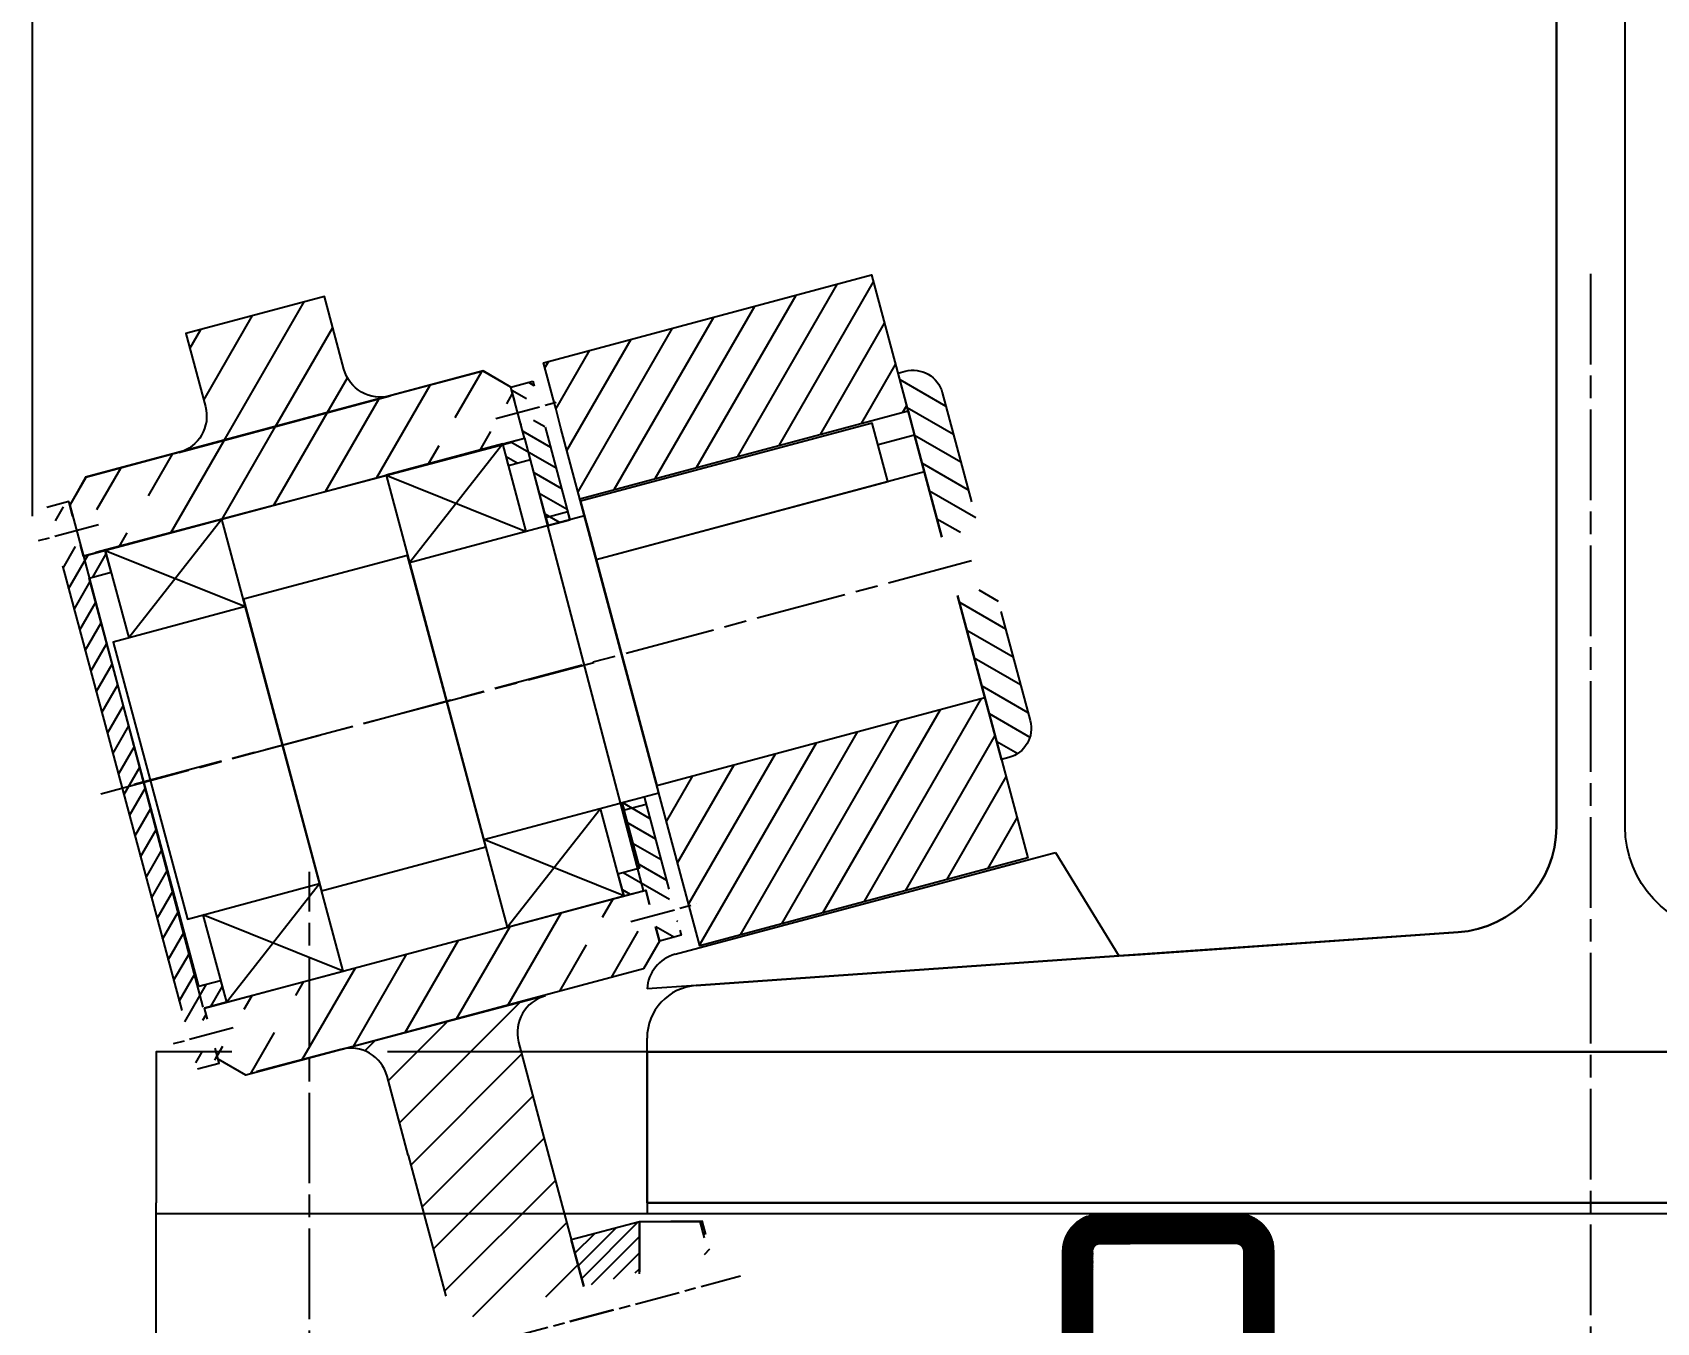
# Model space of a CAD drawing. Header units: millimetres. Extents: x -15074 to 21675, y -7568 to 6574.
# Drawn here: x 12677.5 to 12892.6, y -496.9 to -326 of the extents above; entities that cross this region are included whole.
import ezdxf

# ---------------------------------------------------------------- set-up
doc = ezdxf.new("R2010")
doc.units = ezdxf.units.MM
for name, pattern in [('AM_ISO08W050', [18, 12, -1.5, 3, -1.5]), ('AM_ISO08W050x2', [9, 6, -0.75, 1.5, -0.75]), ('HIDDEN', [9.524999999999999, 6.35, -3.175])]:
    doc.linetypes.add(name, pattern=pattern)
for name, color, linetype, lineweight in [('AM_5', 250, 'Continuous', 25), ('AM_7', 142, 'AM_ISO08W050', 25), ('AM_8', 1, 'Continuous', 25)]:
    doc.layers.add(name, color=color, linetype=linetype, lineweight=lineweight)
doc.styles.get("Standard").update_dxf_attribs({"font": 'arial.ttf'})
doc.dimstyles.new('AM_ISO$0', dxfattribs={"dimtxt": 3.5, "dimasz": 3.5, "dimexe": 1, "dimexo": 1, "dimgap": 1.5, "dimtad": 1, "dimdsep": 46, "dimtxsty": 'Standard', "dimcen": 0, "dimclrd": 256, "dimclre": 256, "dimclrt": 250, "dimadec": 0, "dimazin": 2, "dimtp": 0.1, "dimtm": 0.1, "dimtfac": 0.71, "dimtdec": 3, "dimtmove": 0, "dimatfit": 3, "dimfxl": 1, "dimlwd": -1, "dimlwe": -1, "dimarcsym": 1})
pattern_1 = [(59.99999999999999, (21589.98996804539, -547.1372989165827), (-4.330127018922194, 2.5), [])]
pattern_2 = [(59.99999999999999, (21589.98996804539, -547.1372989165827), (-3.464101615137755, 2), [])]
pattern_3 = [(150, (21589.98996804539, -547.1372989165827), (-1, -1.732050807568877), [])]
pattern_4 = [(150, (21589.98996804539, -547.1372989165827), (-1.35, -2.338268590217984), [])]

# ---------------------------------------------------------------- blocks, each defined once
blk = doc.blocks.new('*D290')
at = {"layer": 'AM_5', "linetype": 'ByBlock', "transparency": 16777216}
for p, q in [((12677.52059513602, -390.0829364058034), (12677.52059513602, 31.36126596512065)), ((12727.52059513602, 30.36126596512065), (13315.58955550549, 30.36126596512065)), ((13365.58955550549, -390.0829364058034), (13365.58955550549, 31.36126596512065))]:
    blk.add_line(p, q, dxfattribs=at)
at = {"layer": 'AM_5', "transparency": 16777216}
for points in [[(12727.52059513602, 38.69459929845399), (12727.52059513602, 22.02793263178732), (12677.52059513602, 30.36126596512065)], [(13315.58955550549, 38.69459929845399), (13315.58955550549, 22.02793263178732), (13365.58955550549, 30.36126596512065)]]:
    blk.add_solid(points, dxfattribs=at)
at = {"layer": 'Defpoints', "color": 0, "transparency": 16777216}
for p in [(13365.58955550549, 30.36126596512065), (12677.52059513602, -391.0829364058034), (13365.58955550549, -391.0829364058034)]:
    blk.add_point(p, dxfattribs=at)
at = {"layer": 'AM_5', "color": 250, "transparency": 16777216, "insert": (13021.55507532076, 57.38991535120523), "char_height": 50, "attachment_point": 5}
blk.add_mtext('700', dxfattribs=at)

msp = doc.modelspace()

# ---------------------------------------------------------------- hatches: boundary and pattern name
h = msp.add_hatch()
h.set_pattern_fill('_U', color=256, scale=5, angle=45, pattern_type=0)
h.set_pattern_definition([(45, (-3366.475553449436, -3997.786055242982), (-3.535533905932738, 3.535533905932738), [])])
h.paths.add_polyline_path([(12732.27226568395, -493.4365346274387), (12733.18007348461, -496.824519463157), (12750.56009191487, -492.167557560331), (12748.89188390921, -485.9417205255806), (12745.26580213233, -472.4089991018488), (12741.91655916093, -459.763580388347, -0.4133737661694663), (12745.4557847852, -453.6537131685971), (12719.26224377989, -460.5890717177897, -0.3627707210889192), (12724.49580154917, -464.2929671511636), (12727.26580212279, -474.7521582507973)])
h.paths.add_polyline_path([(12754.71685972958, -507.6808262402044), (12752.63064427569, -499.8949641706438), (12735.25062584543, -504.5519260734693), (12736.15843364613, -507.939910909178), (12736.42903349872, -508.9498033072971), (12737.33684129941, -512.3377881430076)])
h.paths.add_polyline_path([(12739.40739366023, -520.0651947533199), (12740.31520146092, -523.4531795890291), (12740.61737269607, -524.5808979912306), (12757.90732845329, -524.578907532162), (12757.9092660457, -519.5950488103915), (12756.78741209039, -515.408232850519)])
h.paths.add_polyline_path([(12758.02620102363, -568.395612272044), (12758.02620102363, -570.895612272044), (12757.92329038501, -585.4167210741218), (12757.92329038501, -587.395612272994), (12775.92329038501, -587.395612272994), (12775.92329038501, -568.395612272044)])
at = {"layer": 'AM_8', "true_color": 0x000000}
h = msp.add_hatch(dxfattribs=at)
h.set_pattern_fill('_U', color=18, scale=4, angle=59.99999999999999, style=0, pattern_type=0)
h.set_pattern_definition(pattern_2)
edge = h.paths.add_edge_path(flags=0)
edge.add_line((12745.2023971801, -369.7382960465382), (12750.03454875216, -387.772131223355))
edge.add_line((12788.66905936311, -358.0914390169253), (12745.2023971801, -369.7382960465386))
edge.add_line((12793.50121093517, -376.1252741937421), (12788.66905936311, -358.0914390169253))
edge.add_line((12750.03454875216, -387.772131223355), (12793.50121093517, -376.1252741937417))
h = msp.add_hatch(dxfattribs=at)
h.set_pattern_fill('_U', color=18, scale=5, angle=59.99999999999999, style=0, pattern_type=0)
h.set_pattern_definition(pattern_1)
edge = h.paths.add_edge_path()
edge.add_line((12718.77689288254, -370.6073315001938), (12716.18870243152, -360.9480732373038))
edge.add_line((12716.18870243152, -360.9480732373029), (12697.83611173202, -365.8656350942508))
edge.add_line((12697.83611173203, -365.8656350942508), (12700.42430218305, -375.5248933571409))
edge.add_arc((12695.5946730516, -376.8189885826539), 5, -75, 15.000000000005173, ccw=False)
edge.add_line((12696.88876827712, -381.6486177140994), (12724.9006172395, -374.1428654061262))
edge.add_arc((12723.60652201399, -369.3132362746817), 4.999999999998181, 194.9999999999844, 285, ccw=False)
h = msp.add_hatch(dxfattribs=at)
h.set_pattern_fill('_U', color=18, scale=5, angle=59.99999999999999, style=0, pattern_type=0)
h.set_pattern_definition(pattern_1)
edge = h.paths.add_edge_path(flags=0)
edge.add_line((12683.87539839644, -393.9353871979217), (12695.85287864242, -390.7260310386507))
edge.add_line((12695.85287864242, -390.7260310386498), (12696.27714271113, -389.9911841158148))
edge.add_line((12696.27714271113, -389.9911841158153), (12695.55244938485, -387.2865918022055))
edge.add_line((12695.55244938485, -387.286591802206), (12694.81760246201, -386.8623277334943))
edge.add_line((12694.81760246201, -386.8623277334934), (12682.84012221603, -390.0716838927644))
edge.add_line((12682.45189364837, -388.6227951533317), (12682.84012221603, -390.0716838927649))
edge.add_line((12684.57321399193, -384.9485605391571), (12682.45189364837, -388.6227951533317))
edge.add_line((12737.21617152468, -370.8429225810685), (12684.57321399193, -384.9485605391567))
edge.add_line((12740.89040613886, -372.9642429246285), (12737.21617152468, -370.8429225810689))
edge.add_line((12741.40804422907, -374.8960945772067), (12740.89040613886, -372.964242924628))
edge.add_line((12741.40804422907, -374.8960945772067), (12729.27601585087, -378.1468617836942))
edge.add_line((12729.27601585087, -378.1468617836952), (12728.96488886715, -378.6857495271072))
edge.add_line((12728.96488886715, -378.6857495271067), (12729.51358524277, -380.7335122788393))
edge.add_line((12729.51358524277, -380.7335122788406), (12730.05247298618, -381.0446392625629))
edge.add_line((12730.05247298618, -381.0446392625624), (12742.18450136437, -377.7938720560749))
edge.add_line((12742.70213945458, -379.7257237086521), (12742.18450136437, -377.793872056074))
edge.add_line((12684.26362696409, -395.3842759373545), (12742.70213945458, -379.7257237086521))
edge.add_line((12683.87539839644, -393.9353871979217), (12684.26362696409, -395.3842759373554))
edge = h.paths.add_edge_path(flags=0)
edge.add_line((12741.40804422907, -374.8960945772067), (12729.27601585087, -378.1468617836942))
edge.add_line((12742.18450136437, -377.793872056074), (12741.40804422907, -374.8960945772067))
edge.add_line((12730.05247298618, -381.0446392625624), (12742.18450136437, -377.7938720560749))
edge.add_line((12729.51358524277, -380.7335122788406), (12730.05247298618, -381.0446392625629))
edge.add_line((12728.96488886715, -378.6857495271067), (12729.51358524277, -380.7335122788393))
edge.add_line((12729.27601585087, -378.1468617836952), (12728.96488886715, -378.6857495271072))
edge = h.paths.add_edge_path(flags=0)
edge.add_line((12683.87539839644, -393.9353871979217), (12695.85287864242, -390.7260310386507))
edge.add_line((12682.84012221603, -390.0716838927653), (12683.87539839644, -393.9353871979217))
edge.add_line((12694.81760246201, -386.8623277334934), (12682.84012221603, -390.0716838927644))
edge.add_line((12695.55244938485, -387.286591802206), (12694.81760246201, -386.8623277334943))
edge.add_line((12696.27714271113, -389.9911841158153), (12695.55244938485, -387.2865918022055))
edge.add_line((12695.85287864242, -390.7260310386498), (12696.27714271113, -389.9911841158148))
edge = h.paths.add_edge_path(flags=0)
edge.add_line((12741.40804422907, -374.8960945772067), (12729.27601585087, -378.1468617836942))
edge.add_line((12742.18450136437, -377.793872056074), (12741.40804422907, -374.8960945772067))
edge.add_line((12730.05247298618, -381.0446392625624), (12742.18450136437, -377.7938720560749))
edge.add_line((12729.51358524277, -380.7335122788406), (12730.05247298618, -381.0446392625629))
edge.add_line((12728.96488886715, -378.6857495271067), (12729.51358524277, -380.7335122788393))
edge.add_line((12729.27601585087, -378.1468617836952), (12728.96488886715, -378.6857495271072))
edge = h.paths.add_edge_path(flags=0)
edge.add_line((12683.87539839644, -393.9353871979217), (12695.85287864242, -390.7260310386507))
edge.add_line((12682.84012221603, -390.0716838927653), (12683.87539839644, -393.9353871979217))
edge.add_line((12694.81760246201, -386.8623277334934), (12682.84012221603, -390.0716838927644))
edge.add_line((12695.55244938485, -387.286591802206), (12694.81760246201, -386.8623277334943))
edge.add_line((12696.27714271113, -389.9911841158153), (12695.55244938485, -387.2865918022055))
edge.add_line((12695.85287864242, -390.7260310386498), (12696.27714271113, -389.9911841158148))
h = msp.add_hatch(dxfattribs=at)
h.set_pattern_fill('_U', color=18, scale=2.7, angle=150, style=0, pattern_type=0)
h.set_pattern_definition(pattern_4)
edge = h.paths.add_edge_path()
edge.add_line((12802.81617411824, -391.5706735378187), (12797.9865449868, -392.8647687633313))
edge.add_line((12802.81617411824, -391.5706735378187), (12798.02802178385, -373.7010457514709))
edge.add_arc((12794.16431847869, -374.7363219318811), 3.999999999999091, 15, 105.000000000013)
edge.add_line((12793.12904229828, -370.8726186267247), (12792.16311647199, -371.1314376718262))
edge.add_line((12792.16311647199, -371.1314376718271), (12797.9865449868, -392.8647687633313))
h.paths.add_polyline_path([(12797.46890689659, -390.9329171107527), (12802.81617411824, -391.5706735378187)], flags=16)
h.paths.add_polyline_path([(12797.46890689659, -390.9329171107527), (12802.81617411824, -391.5706735378187)], flags=17)
h = msp.add_hatch(dxfattribs=at)
h.set_pattern_fill('_U', color=18, scale=2, angle=150, style=0, pattern_type=0)
h.set_pattern_definition(pattern_3)
edge = h.paths.add_edge_path(flags=0)
edge.add_line((12744.30582170793, -374.1196374418994), (12741.40804422907, -374.8960945772071))
edge.add_line((12740.89040613886, -372.9642429246285), (12741.40804422907, -374.8960945772067))
edge.add_line((12743.78818361773, -372.1877857893212), (12740.89040613886, -372.9642429246289))
edge.add_line((12744.30582170793, -374.1196374418994), (12743.78818361773, -372.1877857893212))
edge = h.paths.add_edge_path(flags=0)
edge.add_line((12742.18450136437, -377.793872056074), (12745.08227884324, -377.0174149207662))
edge.add_line((12748.70574547467, -390.540376488814), (12745.08227884324, -377.0174149207671))
edge.add_line((12745.80796799581, -391.3168336241213), (12748.70574547467, -390.5403764888135))
edge.add_line((12743.47859658988, -382.6235011875194), (12745.80796799581, -391.3168336241208))
edge.add_line((12740.58081911102, -383.3999583228267), (12743.47859658988, -382.623501187519))
edge.add_line((12739.80436197571, -380.5021808439603), (12740.58081911102, -383.3999583228276))
edge.add_line((12742.70213945458, -379.7257237086521), (12739.80436197571, -380.5021808439599))
edge.add_line((12742.18450136437, -377.793872056074), (12742.70213945458, -379.7257237086521))
edge = h.paths.add_edge_path(flags=0)
edge.add_line((12742.18450136437, -377.793872056074), (12745.08227884324, -377.0174149207662))
edge.add_line((12741.40804422907, -374.8960945772067), (12742.18450136437, -377.793872056074))
edge.add_line((12744.30582170793, -374.1196374418994), (12741.40804422907, -374.8960945772071))
edge.add_line((12745.08227884324, -377.0174149207667), (12744.30582170793, -374.1196374418994))
edge = h.paths.add_edge_path(flags=0)
edge.add_line((12742.18450136437, -377.793872056074), (12745.08227884324, -377.0174149207662))
edge.add_line((12741.40804422907, -374.8960945772067), (12742.18450136437, -377.793872056074))
edge.add_line((12744.30582170793, -374.1196374418994), (12741.40804422907, -374.8960945772071))
edge.add_line((12745.08227884324, -377.0174149207667), (12744.30582170793, -374.1196374418994))
h = msp.add_hatch(dxfattribs=at)
h.set_pattern_fill('_U', color=18, scale=2, angle=59.99999999999999, style=0, pattern_type=0)
h.set_pattern_definition([(59.99999999999999, (21589.98996804539, -547.1372989165827), (-1.732050807568877, 1), [])])
edge = h.paths.add_edge_path(flags=0)
edge.add_line((12682.84012221603, -390.0716838927653), (12679.94234473716, -390.8481410280731))
edge.add_line((12679.5541161695, -389.399252288639), (12679.94234473716, -390.8481410280726))
edge.add_line((12682.45189364837, -388.6227951533308), (12679.55411616951, -389.3992522886385))
edge.add_line((12682.84012221603, -390.0716838927653), (12682.45189364837, -388.6227951533317))
edge = h.paths.add_edge_path(flags=0)
edge.add_line((12680.97762091757, -394.711844333229), (12683.87539839644, -393.9353871979213))
edge.add_line((12684.26362696409, -395.3842759373545), (12683.87539839644, -393.9353871979208))
edge.add_line((12687.16140444296, -394.6078188020472), (12684.26362696409, -395.3842759373549))
edge.add_line((12687.93786157826, -397.5055962809145), (12687.16140444296, -394.6078188020472))
edge.add_line((12685.0400840994, -398.2820534162217), (12687.93786157826, -397.505596280914))
edge.add_line((12699.53395062514, -452.3738996884092), (12685.0400840994, -398.2820534162213))
edge.add_line((12702.43172810401, -451.5974425531019), (12699.53395062514, -452.3738996884097))
edge.add_line((12703.20818523931, -454.4952200319692), (12702.43172810401, -451.5974425531019))
edge.add_line((12700.31040776045, -455.2716771672765), (12703.20818523931, -454.4952200319688))
edge.add_line((12700.6986363281, -456.720565906711), (12700.31040776045, -455.2716771672774))
edge.add_line((12700.6986363281, -456.720565906711), (12697.80085884923, -457.4970230420188))
edge.add_line((12680.97762091757, -394.711844333229), (12697.80085884923, -457.4970230420183))
edge = h.paths.add_edge_path(flags=0)
edge.add_line((12698.83613502964, -461.3607263471747), (12699.2243635973, -462.8096150866083))
edge.add_line((12698.83613502964, -461.3607263471747), (12701.73391250851, -460.584269211867))
edge.add_line((12702.12214107616, -462.0331579513002), (12701.73391250851, -460.5842692118665))
edge.add_line((12699.2243635973, -462.8096150866083), (12702.12214107616, -462.0331579513006))
edge = h.paths.add_edge_path(flags=0)
edge.add_line((12698.83613502964, -461.3607263471747), (12701.73391250851, -460.584269211867))
edge.add_line((12697.80085884923, -457.4970230420183), (12698.83613502964, -461.3607263471747))
edge.add_line((12700.6986363281, -456.720565906711), (12697.80085884923, -457.4970230420188))
edge.add_line((12701.73391250851, -460.5842692118674), (12700.6986363281, -456.720565906711))
edge = h.paths.add_edge_path(flags=0)
edge.add_line((12680.97762091757, -394.711844333229), (12683.87539839644, -393.9353871979213))
edge.add_line((12679.94234473716, -390.8481410280726), (12680.97762091757, -394.711844333229))
edge.add_line((12682.84012221603, -390.0716838927653), (12679.94234473716, -390.8481410280731))
edge.add_line((12683.87539839644, -393.9353871979217), (12682.84012221603, -390.0716838927653))
edge = h.paths.add_edge_path(flags=0)
edge.add_line((12698.83613502964, -461.3607263471747), (12701.73391250851, -460.584269211867))
edge.add_line((12697.80085884923, -457.4970230420183), (12698.83613502964, -461.3607263471747))
edge.add_line((12700.6986363281, -456.720565906711), (12697.80085884923, -457.4970230420188))
edge.add_line((12701.73391250851, -460.5842692118674), (12700.6986363281, -456.720565906711))
edge = h.paths.add_edge_path(flags=0)
edge.add_line((12680.97762091757, -394.711844333229), (12683.87539839644, -393.9353871979213))
edge.add_line((12679.94234473716, -390.8481410280726), (12680.97762091757, -394.711844333229))
edge.add_line((12682.84012221603, -390.0716838927653), (12679.94234473716, -390.8481410280731))
edge.add_line((12683.87539839644, -393.9353871979217), (12682.84012221603, -390.0716838927653))
h = msp.add_hatch(dxfattribs=at)
h.set_pattern_fill('_U', color=18, scale=2.7, angle=150, style=0, pattern_type=0)
h.set_pattern_definition(pattern_4)
edge = h.paths.add_edge_path()
edge.add_line((12800.05709734762, -400.5921753736436), (12805.88052586243, -422.3255064651478))
edge.add_line((12805.88052586243, -422.3255064651473), (12806.84645168872, -422.0666874200449))
edge.add_arc((12805.81117550831, -418.2029841148894), 3.999999999999545, 285, 375.0000000000065)
edge.add_line((12809.67487881346, -417.1677079344788), (12804.88672647907, -399.298080148131))
edge.add_line((12800.05709734762, -400.5921753736436), (12804.88672647907, -399.298080148131))
h.paths.add_polyline_path([(12804.88672647907, -399.2980801481315), (12804.67320076686, -398.5011913414435), (12799.84357163541, -399.7952865669556), (12800.05709734762, -400.5921753736436)], flags=17)
h.paths.add_polyline_path([(12804.88672647907, -399.2980801481315), (12804.67320076686, -398.5011913414435), (12799.84357163541, -399.7952865669556), (12800.05709734762, -400.5921753736436)], flags=17)
h = msp.add_hatch(dxfattribs=at)
h.set_pattern_fill('_U', color=18, scale=4, angle=59.99999999999999, style=0, pattern_type=0)
h.set_pattern_definition(pattern_2)
h.paths.add_polyline_path([(12765.9079207883, -447.0123621496639), (12809.37458297131, -435.365505120051), (12803.68056397905, -414.1151369416909), (12760.21390179605, -425.7619939713038)])
h = msp.add_hatch(dxfattribs=at)
h.set_pattern_fill('_U', color=18, scale=2, angle=150, style=0, pattern_type=0)
h.set_pattern_definition(pattern_3)
edge = h.paths.add_edge_path(flags=0)
edge.add_line((12762.16433582001, -440.7685194558451), (12759.26655834114, -441.5449765911528))
edge.add_line((12758.74892025093, -439.6131249385742), (12759.26655834114, -441.5449765911524))
edge.add_line((12755.85114277207, -440.3895820738824), (12758.74892025093, -439.6131249385746))
edge.add_line((12755.07468563676, -437.4918045950151), (12755.85114277207, -440.3895820738824))
edge.add_line((12757.97246311563, -436.7153474597069), (12755.07468563676, -437.4918045950146))
edge.add_line((12755.6430917097, -428.022015023106), (12757.97246311562, -436.7153474597073))
edge.add_line((12758.54086918857, -427.2455578877978), (12755.6430917097, -428.0220150231055))
edge.add_line((12762.16433582001, -440.7685194558451), (12758.54086918857, -427.2455578877982))
edge = h.paths.add_edge_path(flags=0)
edge.add_line((12760.04301547645, -444.4427540700196), (12762.94079295531, -443.6662969347119))
edge.add_line((12763.45843104552, -445.5981485872906), (12762.94079295531, -443.6662969347124))
edge.add_line((12760.56065356665, -446.3746057225987), (12763.45843104552, -445.5981485872906))
edge.add_line((12760.04301547645, -444.4427540700196), (12760.56065356665, -446.3746057225983))
edge = h.paths.add_edge_path(flags=0)
edge.add_line((12760.04301547645, -444.4427540700196), (12762.94079295531, -443.6662969347119))
edge.add_line((12759.26655834114, -441.5449765911524), (12760.04301547645, -444.4427540700196))
edge.add_line((12762.16433582001, -440.7685194558451), (12759.26655834114, -441.5449765911528))
edge.add_line((12762.94079295531, -443.6662969347124), (12762.16433582001, -440.7685194558451))
edge = h.paths.add_edge_path(flags=0)
edge.add_line((12760.04301547645, -444.4427540700196), (12762.94079295531, -443.6662969347119))
edge.add_line((12759.26655834114, -441.5449765911524), (12760.04301547645, -444.4427540700196))
edge.add_line((12762.16433582001, -440.7685194558451), (12759.26655834114, -441.5449765911528))
edge.add_line((12762.94079295531, -443.6662969347124), (12762.16433582001, -440.7685194558451))
h = msp.add_hatch(dxfattribs=at)
h.set_pattern_fill('_U', color=18, scale=5, angle=59.99999999999999, style=0, pattern_type=0)
h.set_pattern_definition(pattern_1)
edge = h.paths.add_edge_path(flags=0)
edge.add_line((12759.26655834114, -441.5449765911524), (12747.13452996295, -444.7957437976399))
edge.add_line((12747.13452996295, -444.7957437976409), (12746.82340297923, -445.3346315410529))
edge.add_line((12746.82340297923, -445.3346315410524), (12747.37209935484, -447.382394292785))
edge.add_line((12747.37209935484, -447.3823942927863), (12747.91098709826, -447.6935212765086))
edge.add_line((12747.91098709825, -447.6935212765081), (12760.04301547645, -444.4427540700206))
edge.add_line((12760.56065356665, -446.3746057225978), (12760.04301547645, -444.4427540700201))
edge.add_line((12758.43933322309, -450.0488403367724), (12760.56065356665, -446.3746057225978))
edge.add_line((12705.79637569034, -464.1544782948602), (12758.43933322309, -450.0488403367719))
edge.add_line((12702.12214107616, -462.0331579513002), (12705.79637569034, -464.1544782948602))
edge.add_line((12701.73391250851, -460.5842692118674), (12702.12214107616, -462.0331579513011))
edge.add_line((12701.73391250851, -460.5842692118674), (12713.71139275449, -457.3749130525964))
edge.add_line((12713.71139275449, -457.3749130525955), (12714.1356568232, -456.6400661297605))
edge.add_line((12714.13565682321, -456.640066129761), (12713.41096349692, -453.9354738161512))
edge.add_line((12713.41096349692, -453.9354738161517), (12712.67611657408, -453.51120974744))
edge.add_line((12712.67611657408, -453.5112097474391), (12700.6986363281, -456.7205659067101))
edge.add_line((12700.31040776045, -455.2716771672765), (12700.6986363281, -456.7205659067101))
edge.add_line((12758.74892025093, -439.6131249385742), (12700.31040776044, -455.2716771672765))
edge.add_line((12759.26655834114, -441.5449765911524), (12758.74892025093, -439.6131249385742))
edge = h.paths.add_edge_path(flags=0)
edge.add_line((12701.73391250851, -460.5842692118674), (12713.71139275449, -457.3749130525964))
edge.add_line((12700.6986363281, -456.720565906711), (12701.73391250851, -460.5842692118674))
edge.add_line((12712.67611657408, -453.5112097474391), (12700.6986363281, -456.7205659067101))
edge.add_line((12713.41096349692, -453.9354738161517), (12712.67611657408, -453.51120974744))
edge.add_line((12714.13565682321, -456.640066129761), (12713.41096349692, -453.9354738161512))
edge.add_line((12713.71139275449, -457.3749130525955), (12714.1356568232, -456.6400661297605))
edge = h.paths.add_edge_path(flags=0)
edge.add_line((12759.26655834114, -441.5449765911524), (12747.13452996295, -444.7957437976399))
edge.add_line((12760.04301547645, -444.4427540700196), (12759.26655834114, -441.5449765911524))
edge.add_line((12747.91098709825, -447.6935212765081), (12760.04301547645, -444.4427540700206))
edge.add_line((12747.37209935484, -447.3823942927863), (12747.91098709826, -447.6935212765086))
edge.add_line((12746.82340297923, -445.3346315410524), (12747.37209935484, -447.382394292785))
edge.add_line((12747.13452996295, -444.7957437976409), (12746.82340297923, -445.3346315410529))
edge = h.paths.add_edge_path(flags=0)
edge.add_line((12701.73391250851, -460.5842692118674), (12713.71139275449, -457.3749130525964))
edge.add_line((12700.6986363281, -456.720565906711), (12701.73391250851, -460.5842692118674))
edge.add_line((12712.67611657408, -453.5112097474391), (12700.6986363281, -456.7205659067101))
edge.add_line((12713.41096349692, -453.9354738161517), (12712.67611657408, -453.51120974744))
edge.add_line((12714.13565682321, -456.640066129761), (12713.41096349692, -453.9354738161512))
edge.add_line((12713.71139275449, -457.3749130525955), (12714.1356568232, -456.6400661297605))
edge = h.paths.add_edge_path(flags=0)
edge.add_line((12759.26655834114, -441.5449765911524), (12747.13452996295, -444.7957437976399))
edge.add_line((12760.04301547645, -444.4427540700196), (12759.26655834114, -441.5449765911524))
edge.add_line((12747.91098709825, -447.6935212765081), (12760.04301547645, -444.4427540700206))
edge.add_line((12747.37209935484, -447.3823942927863), (12747.91098709826, -447.6935212765086))
edge.add_line((12746.82340297923, -445.3346315410524), (12747.37209935484, -447.382394292785))
edge.add_line((12747.13452996295, -444.7957437976409), (12746.82340297923, -445.3346315410529))
h = msp.add_hatch(dxfattribs=at)
h.set_pattern_fill('_U', color=18, scale=1.5, angle=45, style=0, pattern_type=0)
h.set_pattern_definition([(45, (15805.2143845627, -692.3620862420378), (-1.060660171779821, 1.060660171779821), [])])
h.paths.add_polyline_path([(12757.92329038501, -483.521762453872), (12748.89188390921, -485.9417205255806), (12750.56009191488, -492.1675575603292), (12757.9206958942, -490.1952896682649)])
h = msp.add_hatch(dxfattribs=at)
h.set_pattern_fill('_U', color=18, scale=13, angle=45, style=0, pattern_type=0)
h.set_pattern_definition([(45, (1848.014218228785, -3611.250920024438), (-9.19238815542512, 9.19238815542512), [])])
h.paths.add_polyline_path([(12766.23838782683, -483.4505003968823), (12757.92329038501, -483.521762453872), (12757.9206958942, -490.1952896682649), (12767.36740543562, -487.6640514755102)])
at = {"layer": 'AM_8'}
h = msp.add_hatch(dxfattribs=at)
h.set_pattern_fill('_U', color=256, scale=0.01, angle=135, style=0, pattern_type=0)
h.set_pattern_definition([(135, (4319.157665421273, -3125.981868918026), (-0.007071067811865476, -0.007071067811865474), [])])
edge = h.paths.add_edge_path()
edge.add_line((12818.96670661499, -486.4913127728257), (12836.96670661499, -486.4913127728257))
edge.add_arc((12836.96670661499, -487.4913127728257), 1, 0, 90, ccw=False)
edge.add_line((12837.96670661499, -487.4913127728257), (12837.96670661499, -505.4913127728257))
edge.add_arc((12836.96670661499, -505.4913127728257), 1, -90, 0, ccw=False)
edge.add_line((12836.96670661499, -506.4913127728257), (12831.14170661499, -506.4913127728257))
edge.add_line((12831.14170661499, -506.4913127728257), (12831.14170661499, -510.4913127728257))
edge.add_line((12831.14170661499, -510.4913127728257), (12836.96670661499, -510.4913127728257))
edge.add_arc((12836.96670661499, -505.4913127728257), 5, 270, 360)
edge.add_line((12841.96670661499, -505.4913127728257), (12841.96670661499, -487.4913127728257))
edge.add_arc((12836.96670661499, -487.4913127728257), 5, 0, 90)
edge.add_line((12836.96670661499, -482.4913127728257), (12818.96670661499, -482.4913127728257))
edge.add_arc((12818.96670661499, -487.4913127728257), 5, 90, 180)
edge.add_line((12813.96670661499, -487.4913127728257), (12813.96670661499, -505.4913127728257))
edge.add_arc((12818.96670661499, -505.4913127728257), 5, 180, 270)
edge.add_line((12818.96670661499, -510.4913127728257), (12824.79170661499, -510.4913127728257))
edge.add_line((12824.79170661499, -510.4913127728257), (12824.79170661499, -506.4913127728257))
edge.add_line((12824.79170661499, -506.4913127728257), (12818.96670661499, -506.4913127728257))
edge.add_arc((12818.96670661499, -505.4913127728257), 1, 180, 270, ccw=False)
edge.add_line((12817.96670661499, -505.4913127728257), (12817.96670661499, -487.4913127728257))
edge.add_arc((12818.96670661499, -487.4913127728257), 1, 90, 180, ccw=False)

# ---------------------------------------------------------------- linework, layer by layer
for p, q in [((12696.88876827712, -381.6486177140994), (12724.9006172395, -374.1428654061253)), ((12739.80436197571, -380.5021808439603), (12727.45537729632, -396.2343954810692)), ((12742.70213945458, -379.7257237086521), (12758.44522403719, -439.875044872884)), ((12702.61621766358, -390.4667140804065), (12724.34954875509, -384.6432855656001)), ((12724.34954875509, -384.6432855656001), (12742.91019051694, -392.0932907594286)), ((12702.61621766358, -390.4667140804065), (12690.26723298419, -406.1989287175163)), ((12684.26362696409, -395.3842759373545), (12700.09143287386, -455.1481793358951)), ((12687.16140444296, -394.6078188020472), (12705.72204620481, -402.0578239958757)), ((12740.39632955144, -444.5306867955221), (12752.74531423083, -428.7984721584141)), ((12755.85114277207, -440.3895820738824), (12737.29050101021, -432.9395768800539)), ((12762.62919516028, -448.1336483065963), (12813.04028133383, -434.6260384767804)), ((12803.38102307094, -437.2142289278415), (12813.04028133384, -434.6260384768095)), ((12813.04028133384, -434.6260384768095), (12821.4232903858, -448.3494730281229)), ((12703.20818523931, -454.4952200319692), (12715.55716991871, -438.7630053948603)), ((12718.66299845994, -450.3541153103286), (12700.10235669808, -442.904110116501)), ((12821.4232903858, -448.3494730281234), (12765.43518138076, -452.2630418857732)), ((12765.43518138088, -452.2630418857605), (12821.4232903858, -448.3494730281229)), ((12718.38237090253, -460.7396636560081), (12745.44922649949, -453.5713076314648)), ((12765.43518138076, -452.2630418857732), (12758.92931985941, -452.7178016105606)), ((12758.9232903858, -461.0494730281205), (12758.9232903858, -459.2460032632368)), ((12758.92329038568, -461.0494730281205), (12758.9232903858, -459.2460032632364)), ((12734.05671398505, -461.0494730281468), (12733.9232903858, -461.0494730281468)), ((12734.05671398505, -461.0494730281614), (12733.9232903858, -461.0494730281614)), ((12743.58171398505, -461.0494730281468), (12734.05671398505, -461.0494730281468)), ((12743.58171398505, -461.0494730281605), (12734.05671398505, -461.0494730281614)), ((12749.13161398505, -461.0494730281596), (12743.58171398505, -461.0494730281468)), ((12749.13161398505, -461.0494730281596), (12743.58171398505, -461.0494730281605)), ((12824.09976678677, -461.0494730281509), (12749.13161398505, -461.0494730281596)), ((12824.09976678677, -461.0494730281509), (12749.13161398505, -461.0494730281596)), ((12824.09976678677, -461.0494730281205), (12758.9232903858, -461.0494730281205)), ((12824.09976678677, -461.0494730281273), (12758.9232903858, -461.049473028135)), ((12883.9232903858, -461.0494730281205), (12758.9232903858, -461.049473028135)), ((12883.9232903858, -461.0494730281205), (12758.9232903858, -461.0494730281205)), ((12833.95496678677, -461.0494730281205), (12824.09976678677, -461.0494730281205)), ((12833.95496678677, -461.0494730281264), (12824.09976678677, -461.0494730281273)), ((12833.95496678677, -461.0494730281496), (12824.09976678677, -461.0494730281509)), ((12833.95496678677, -461.0494730281496), (12824.09976678677, -461.0494730281509)), ((12858.9232903858, -461.0494730281468), (12833.95496678677, -461.0494730281496)), ((12858.9232903858, -461.0494730281468), (12833.95496678677, -461.0494730281496)), ((12883.9232903858, -461.0494730281205), (12833.95496678677, -461.0494730281264)), ((12883.9232903858, -461.0494730281205), (12833.95496678677, -461.0494730281205)), ((12745.26580213233, -472.4089991018479), (12750.56009191488, -492.1675575603292)), ((12727.26580213233, -474.7521582864063), (12732.27226568395, -493.4365346274387)), ((12883.92329038568, -481.049473028135), (12883.91425947216, -480.049513807666)), ((12693.92329038591, -482.4913127728257), (12734.87987415684, -482.4913127728257)), ((12734.87987415684, -482.4913127728257), (12744.87987415684, -482.4913127728257)), ((12744.87987415684, -482.4913127728257), (13073.9232903858, -482.4913127728257)), ((12748.89188390921, -485.9417205255806), (12757.92329038501, -483.521762453872)), ((12757.92329038501, -483.521762453872), (12757.9206958942, -490.1952896682649)), ((12757.92329038501, -483.521762453872), (12766.23838782683, -483.4505003968823)), ((12766.72035782286, -485.2492369097879), (12766.23838782683, -483.4505003968823)), ((12750.56009191487, -492.167557560331), (12748.89188390921, -485.9417205255806))]:
    msp.add_line(p, q)
for points in [[(12821.4232903858, -73.74947302811756), (12866.34950838639, -76.88981566627604, -0.3939181810303955), (12879.37329038581, -90.85573842187273), (12879.37329038581, -431.2432076343682, -0.3939181810303956), (12866.34950838639, -445.2091303899649), (12839.33976678677, -447.0971113277285)], [(12839.33976678677, -447.0971113277285), (12866.34950838639, -445.2091303899649, 0.3939181810303956), (12879.37329038581, -431.2432076343682), (12879.37329038581, -90.85573842187273, 0.3939181810303956), (12866.34950838639, -76.88981566627604), (12821.4232903858, -73.74947302811756)], [(12839.33976678677, -447.0971113277367), (12866.3495083865, -445.2091303899649, 0.3939181810303956), (12879.37329038592, -431.2432076343682), (12879.37329038592, -90.85573842187273, 0.3939181810303956), (12866.3495083865, -76.88981566627604), (12821.42329038591, -73.74947302811756)], [(12821.4232903858, -73.74947302811756), (12866.34950838639, -76.88981566627558, -0.3939181810303955), (12879.37329038581, -90.85573842187227), (12879.37329038581, -431.2432076343678, -0.3939181810303956), (12866.34950838639, -445.2091303899649), (12821.4232903858, -448.3494730281229)], [(12821.42329038591, -448.3494730281229), (12866.3495083865, -445.2091303899649, 0.3939181810303956), (12879.37329038592, -431.2432076343682), (12879.37329038593, -90.85573842187273, 0.3939181810303956), (12866.3495083865, -76.88981566627604), (12821.42329038591, -73.74947302811711)], [(12821.4232903858, -448.3494730281229), (12866.34950838639, -445.2091303899649, 0.3939181810303956), (12879.37329038581, -431.2432076343678), (12879.37329038581, -90.85573842187227, 0.3939181810303956), (12866.34950838639, -76.88981566627558), (12821.4232903858, -73.74947302811756)], [(12946.4232903858, -448.3494730281234), (12901.49707238521, -445.2091303899649, -0.3939181810303956), (12888.47329038578, -431.2432076343682), (12888.47329038578, -90.85573842187273, -0.3939181810303956), (12901.49707238521, -76.88981566627604), (12946.4232903858, -73.74947302811756)], [(12946.4232903858, -448.3494730281229), (12901.4970723852, -445.2091303899649, -0.3939181810303956), (12888.47329038579, -431.2432076343678), (12888.47329038579, -90.85573842187227, -0.3939181810303956), (12901.49707238521, -76.88981566627604), (12946.42329038579, -73.74947302811756)], [(12741.27863470651, -374.413131664063), (12740.89040613886, -372.9642429246285), (12737.21617152468, -370.8429225810685), (12724.9006172395, -374.1428654061262, -0.4142135623730951), (12718.77689288254, -370.6073315001938), (12716.18870243152, -360.9480732373029), (12697.83611173203, -365.8656350942508), (12700.42430218305, -375.5248933571418, -0.4142135623730951), (12696.88876827712, -381.6486177140994), (12684.57321399193, -384.9485605391571), (12682.45189364837, -388.6227951533317), (12682.84012221603, -390.0716838927653)], [(12797.9865449868, -392.8647687633309), (12792.16311647199, -371.1314376718271), (12793.12904229828, -370.8726186267247, -0.414213562373095), (12798.02802178385, -373.7010457514714), (12801.90836631755, -388.1826887021095)], [(12805.79453427976, -402.6860649838397), (12809.67487881346, -417.1677079344788, -0.414213562373095), (12806.84645168872, -422.0666874200449), (12805.88052586243, -422.3255064651473), (12800.05709734762, -400.5921753736436)], [(12745.46981643491, -453.6499752291683, 0.4142135623728486), (12741.91651293985, -459.7634058758186), (12745.26580213233, -472.4089991018479)], [(12727.26580212276, -474.7521582506904), (12724.49580154916, -464.292967151119, 0.4142135623730951), (12718.38237090245, -460.7396636560668), (12707.26562663951, -463.6838098803753), (12707.17481403754, -463.6310269578851)]]:
    msp.add_lwpolyline(points, format="xyb")
for points in [[(12745.73082788875, -371.710426299516), (12745.2023971801, -369.7382960465382), (12788.66905936311, -358.0914390169253), (12797.9865449868, -392.8647687633309)], [(12746.43178764434, -374.3264437214109), (12745.73082788875, -371.710426299516)], [(12741.27863470651, -374.413131664063), (12740.89040613886, -372.9642429246285), (12743.78818361773, -372.1877857893212)], [(12743.78818361773, -372.1877857893212), (12743.9693569493, -372.8639338677237)], [(12741.40804422907, -374.8960945772067), (12741.27863470651, -374.413131664063)], [(12741.40804422907, -374.8960945772067), (12741.27863470651, -374.413131664063)], [(12746.82001621199, -375.7753324608454), (12746.43178764434, -374.3264437214109)], [(12747.52097596757, -378.3913498827403), (12746.82001621199, -375.7753324608454)], [(12750.89641617236, -390.9886642248982), (12750.03454875216, -387.772131223355), (12793.50121093517, -376.1252741937421), (12794.36307835536, -379.3418071952844), (12789.53344922392, -380.6359024207975)], [(12724.34954875509, -384.6432855656001), (12742.70213945458, -379.7257237086521), (12742.31391088692, -378.2768349692194)], [(12742.31391088692, -378.2768349692194), (12742.18450136437, -377.793872056074)], [(12742.31391088692, -378.2768349692194), (12742.18450136437, -377.793872056074)], [(12742.70213945458, -379.7257237086521), (12742.31391088692, -378.2768349692194)], [(12745.41874360187, -378.2731184949423), (12745.729326456, -379.4322294864894)], [(12800.05709734762, -400.5921753736436), (12809.37458297131, -435.365505120051), (12765.9079207883, -447.0123621496639), (12747.52097596757, -378.3913498827403)], [(12685.9326909053, -394.8513622051348), (12713.48288320932, -387.5549998230083), (12741.03307551333, -380.2586374408822), (12741.01188535351, -380.1786259300363)], [(12742.91019051694, -392.0932907594286), (12739.80436197571, -380.5021808439603), (12724.34954875509, -384.6432855656001), (12740.39632955144, -444.5306867955221), (12755.85114277207, -440.3895820738824), (12752.74531423083, -428.7984721584141)], [(12743.47859658988, -382.6235011875194), (12740.58081911102, -383.3999583228267), (12739.80436197571, -380.5021808439603), (12742.70213945458, -379.7257237086521)], [(12745.729326456, -379.4322294864894), (12748.70574547467, -390.540376488814)], [(12750.89641617236, -390.9886642248982), (12752.19051139787, -395.8182933563437), (12795.65717358088, -384.1714363267299), (12794.36307835536, -379.3418071952844), (12789.53344922392, -380.6359024207975)], [(12797.9865449868, -392.8647687633309), (12794.36307835536, -379.3418071952844), (12789.53344922392, -380.6359024207975)], [(12745.80796799581, -391.3168336241213), (12743.47859658988, -382.6235011875194)], [(12682.84012221603, -390.0716838927653), (12682.32112646017, -388.1347653630125), (12679.42334898131, -388.9112224983207)], [(12700.10235669808, -442.904110116501), (12703.20818523931, -454.4952200319692), (12718.66299845994, -450.3541153103286), (12702.61621766358, -390.4667140804065), (12687.16140444296, -394.6078188020472), (12690.26723298419, -406.1989287175163)], [(12737.29050101021, -432.9395768800539), (12760.47272084115, -426.7279197975929), (12750.63759712725, -390.0227383986091), (12727.45537729632, -396.2343954810692)], [(12750.89641617236, -390.9886642248982), (12760.21390179605, -425.7619939713038), (12803.68056397905, -414.1151369416909), (12800.05709734762, -400.5921753736436)], [(12684.26362696409, -395.3842759373545), (12683.87539839644, -393.9353871979217)], [(12683.87539839644, -393.9353871979217), (12684.26362696409, -395.3842759373545)], [(12685.0400840994, -398.2820534162217), (12687.93786157826, -397.5055962809145), (12687.16140444296, -394.6078188020472), (12684.26362696409, -395.3842759373545)], [(12681.49525900777, -396.6436959858072), (12697.28322075903, -455.5651713894401)], [(12699.53395062514, -452.3738996884092), (12685.0400840994, -398.2820534162217)], [(12705.72204620481, -402.0578239958757), (12688.2038009844, -406.7518236554949), (12698.0389246983, -443.4570050544796), (12715.55716991871, -438.7630053948603)], [(12757.97246311563, -436.7153474597069), (12755.6430917097, -428.022015023106)], [(12758.54086918857, -427.2455578877978), (12761.82787106137, -439.5128158816694)], [(12757.97246311563, -436.7153474597069), (12755.07468563676, -437.4918045950151), (12755.85114277207, -440.3895820738824), (12758.74892025093, -439.6131249385742)], [(12700.6986363281, -456.720565906711), (12700.31040776045, -455.2716771672765), (12758.74892025093, -439.6131249385742), (12759.26655834114, -441.5449765911524)], [(12740.39632955144, -444.5306867955221), (12758.74892025093, -439.6131249385742), (12759.26655834114, -441.5449765911524)], [(12759.26655834114, -441.5449765911524), (12758.74892025093, -439.6131249385742)], [(12760.04301547645, -444.4427540700196), (12760.56065356665, -446.3746057225978), (12758.43933322309, -450.0488403367724), (12705.79637569034, -464.1544782948602), (12702.12214107616, -462.0331579513011), (12701.73391250851, -460.5842692118674)], [(12763.27725771395, -444.922000508888), (12763.45843104552, -445.5981485872906), (12760.56065356665, -446.3746057225978), (12760.04301547645, -444.4427540700196)], [(12833.78986678677, -447.4850493377182), (12839.33976678677, -447.0971113277285)], [(12833.78986678677, -447.4850493377264), (12839.33976678677, -447.0971113277367)], [(12839.33976678677, -447.0971113277285), (12833.78986678677, -447.4850493377182)], [(12821.42329038591, -448.3494730281234), (12824.26486678677, -448.150846837709)], [(12821.4232903858, -448.3494730281234), (12824.26486678677, -448.1508468377008)], [(12824.26486678677, -448.1508468377008), (12821.4232903858, -448.3494730281234)], [(12824.26486678677, -448.1508468377008), (12833.78986678677, -447.4850493377182)], [(12824.26486678677, -448.150846837709), (12833.78986678677, -447.4850493377264)], [(12833.78986678677, -447.4850493377182), (12824.26486678677, -448.1508468377008)], [(12699.53395062514, -452.3738996884092), (12702.43172810401, -451.5974425531019), (12703.20818523931, -454.4952200319692), (12700.31040776045, -455.2716771672765)], [(12700.6986363281, -456.720565906711), (12700.31040776045, -455.2716771672765)], [(12700.6986363281, -456.720565906711), (12700.31040776045, -455.2716771672765)], [(12703.91242339339, -461.0494730281614), (12693.92329038591, -461.0494730281614), (12693.92329038591, -481.0494730281614)], [(12699.36137784154, -463.3209592074779), (12702.25915532041, -462.5445020721706), (12701.73391250851, -460.5842692118674)], [(12728.50681398505, -461.0494730281623), (12724.53722339338, -461.0494730281614)], [(12733.9232903858, -461.0494730281614), (12728.50681398505, -461.0494730281623)], [(12734.05671398505, -461.0494730281468), (12733.9232903858, -461.0494730281468)], [(12734.05671398505, -461.0494730281468), (12733.92329038591, -461.0494730281468)], [(12743.58171398505, -461.0494730281468), (12734.05671398505, -461.0494730281468)], [(12743.58171398505, -461.0494730281468), (12734.05671398505, -461.0494730281468)], [(12749.13161398505, -461.0494730281596), (12743.58171398505, -461.0494730281468)], [(12749.13161398505, -461.0494730281596), (12743.58171398505, -461.0494730281468)], [(12824.09976678677, -461.0494730281514), (12749.13161398505, -461.0494730281596)], [(12824.09976678677, -461.0494730281514), (12749.13161398505, -461.0494730281596)], [(12824.09976678677, -461.0494730281205), (12758.9232903858, -461.0494730281205)], [(12824.09976678677, -461.0494730281205), (12758.92329038591, -461.0494730281205)], [(12888.4732903859, -461.0494730281205), (12758.92329038591, -461.0494730281205)], [(12888.47329038578, -461.0494730281205), (12758.9232903858, -461.0494730281205)], [(12824.09976678677, -461.0494730281482), (12783.92329038591, -461.0494730281614)], [(12833.95496678677, -461.0494730281205), (12824.09976678677, -461.0494730281205)], [(12833.95496678677, -461.0494730281205), (12824.09976678677, -461.0494730281205)], [(12833.95496678677, -461.049473028145), (12824.09976678677, -461.0494730281482)], [(12833.95496678677, -461.04947302815), (12824.09976678677, -461.0494730281514)], [(12833.95496678677, -461.04947302815), (12824.09976678677, -461.0494730281514)], [(12863.4732903859, -461.0494730281468), (12833.95496678677, -461.04947302815)], [(12863.47329038578, -461.0494730281468), (12833.95496678677, -461.04947302815)], [(12904.37329038591, -461.0494730281218), (12833.95496678677, -461.049473028145)], [(12888.4732903859, -461.0494730281205), (12833.95496678677, -461.0494730281205)], [(12888.47329038578, -461.0494730281205), (12833.95496678677, -461.0494730281205)], [(12854.37329038581, -461.0494730281468), (12858.92329038591, -461.0494730281468)], [(12879.37329038581, -461.0494730281205), (13008.9232903858, -461.0494730281205)], [(12879.37329038581, -461.04947302812), (13008.9232903858, -461.0494730281205)], [(12698.92329038591, -627.991312772833), (12693.92329038591, -627.991312772833), (12693.92329038591, -481.0494730281614)], [(12757.92329038501, -490.4760647174332), (12757.92329038501, -483.521762453872), (12765.92329038541, -483.521762453872), (12766.50965471512, -485.7101039241404)]]:
    msp.add_lwpolyline(points)
for points in [[(12684.26362696409, -395.3842759373545), (12742.70213945458, -379.7257237086521), (12740.89041705373, -372.9642836594805), (12737.20566463774, -370.8037103450822), (12684.56270710495, -384.9093483031772), (12682.45190456324, -388.6228358881829)], [(12752.19051139787, -395.8182933563437), (12790.82754444943, -385.465531552243), (12788.75699208861, -377.7381249419302), (12750.11995903705, -388.0908867460309)], [(12745.80796799581, -391.3168336241213), (12748.69537083319, -390.54315636562), (12748.42058937962, -389.5176580199156), (12745.53318654224, -390.2913352784169)], [(12727.19655825121, -395.2684696547801), (12705.46322715971, -401.0918981695866), (12715.81598896381, -439.7289312211494), (12737.54932005531, -433.905502706343)], [(12755.6430917097, -428.022015023106), (12758.53049454709, -427.2483377646047), (12758.80527600066, -428.273836110309), (12755.91787316327, -429.0475133688103)], [(12758.9232903858, -461.049473028135), (13008.9232903858, -461.049473028135), (13008.9232903858, -481.049473028135), (12758.9232903858, -481.049473028135)], [(13008.92329038591, -461.049473028135), (12758.92329038591, -461.049473028135), (12758.92329038591, -481.0494730281346), (13008.92329038591, -481.049473028135)], [(13008.9232903858, -461.049473028135), (12758.9232903858, -461.049473028135), (12758.9232903858, -481.049473028135), (13008.9232903858, -481.049473028135)], [(12758.92329038568, -461.049473028135), (13008.92329038568, -461.049473028135), (13008.92329038568, -481.049473028135), (12758.92329038568, -481.0494730281346)]]:
    msp.add_lwpolyline(points, close=True)
at = {"linetype": 'HIDDEN'}
for points in [[(12758.92329038594, -481.049473028135), (12758.9232903858, -481.049473028135), (12758.9232903858, -461.049473028135), (12824.09976678677, -461.049473028135)], [(12758.92329038591, -481.049473028135), (12758.92329038568, -481.049473028135), (12758.92329038568, -461.049473028135), (12824.09976678677, -461.049473028135)], [(12824.09976678677, -461.049473028135), (12758.9232903858, -461.049473028135), (12758.92329038582, -481.049473028135)], [(12824.09976678677, -461.049473028135), (12758.92329038591, -461.049473028135), (12758.92329038594, -482.4913127728257)], [(12824.09976678677, -461.049473028135), (12833.95496678677, -461.049473028135)], [(12833.95496678677, -461.049473028135), (12824.09976678677, -461.049473028135)], [(12833.95496678677, -461.049473028135), (12824.09976678677, -461.049473028135)], [(12824.09976678677, -461.049473028135), (12833.95496678677, -461.049473028135)], [(13008.92329038568, -481.049473028135), (13008.92329038591, -481.049473028135), (13008.92329038591, -461.049473028135), (12833.95496678677, -461.049473028135)], [(13008.92329038568, -481.049473028135), (13008.9232903858, -481.049473028135), (13008.9232903858, -461.049473028135), (12833.95496678677, -461.049473028135)], [(12833.95496678677, -461.049473028135), (13008.92329038568, -461.049473028135), (13008.92329038568, -481.049473028135)], [(12833.95496678677, -461.049473028135), (13008.9232903858, -461.049473028135), (13008.9232903858, -482.4913127728257)]]:
    msp.add_lwpolyline(points, dxfattribs=at)
for centre, radius, start, end in [((12763.9232903858, -452.9632774380436), 5, 105.0000000026919, 177.185922971476), ((12765.9232903858, -459.2460032632368), 7, 93.9984712990133, 180), ((12765.9232903858, -459.2460032632364), 7, 93.99847129890884, 180)]:
    msp.add_arc(centre, radius, start, end)
at = {"layer": 'AM_7', "color": 3}
for p, q in [((12883.92329038591, -657.9535125607101), (12883.92329038591, -357.3081959376284)), ((12690.96906483279, -425.5862761901028), (12751.86948992588, -409.4574751349262))]:
    msp.add_line(p, q, dxfattribs=at)
at = {"layer": 'AM_7', "linetype": 'AM_ISO08W050x2'}
for p, q in [((12738.89849531785, -377.1214404519485), (12747.59182775445, -374.7920690460257)), ((12686.2555377851, -391.2270784100363), (12677.5622053485, -393.5564498159581)), ((12756.75700942992, -443.7703224658942), (12765.45034186653, -441.4409510599714)), ((12704.11405189717, -457.875960423982), (12695.42071946057, -460.2053318299038)), ((12748.69759061638, -496.8077180006642), (12771.30045909486, -490.7512976452279)), ((12754.49314557411, -495.2548037300255), (12731.31757218616, -501.4646799036425))]:
    msp.add_line(p, q, dxfattribs=at)
at = {"layer": 'AM_7'}
for p, q in [((12686.58849582918, -426.8548907951588), (12801.91959864608, -395.95201493318)), ((12714.22482339338, -514.4803186422184), (12714.22482339338, -437.1859143103472))]:
    msp.add_line(p, q, dxfattribs=at)

# ---------------------------------------------------------------- dimensions: what is measured, and where the dimension line sits
at = {"layer": 'AM_5'}
dim = msp.add_linear_dim(base=(13365.58955550549, 30.36126596512065), p1=(12677.52059513602, -391.0829364058034), p2=(13365.58955550549, -391.0829364058034), text='700', dimstyle='AM_ISO$0', override={"dimtxt": 50, "dimasz": 50, "dimpost": ''}, dxfattribs=at)
dim.commit()
dim.dimension.update_dxf_attribs({"geometry": '*D290', "text_midpoint": (13021.55507532076, 57.38991535120523)})

doc.saveas('drawing.dxf')
